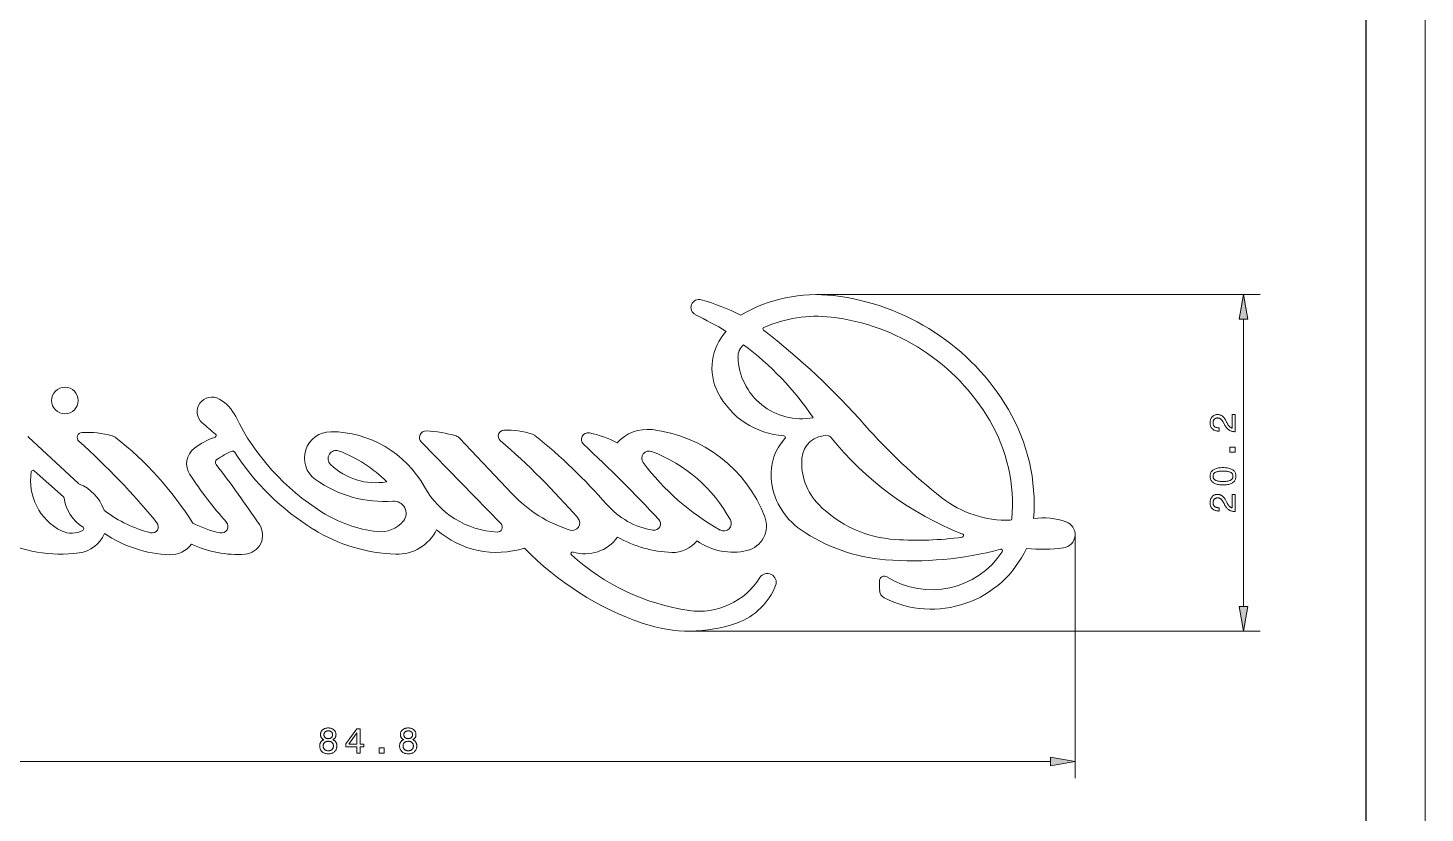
# Model space of a CAD drawing. Extents: x 0 to 594, y 0 to 575.
# Drawn here: x 426.4 to 594, y 203.4 to 297.7 of the extents above; entities that cross this region are included whole.
import ezdxf

# ---------------------------------------------------------------- set-up
doc = ezdxf.new("R2010")
doc.units = 0

msp = doc.modelspace()

# ---------------------------------------------------------------- linework, layer by layer
at = {"color": 7, "lineweight": 13}
for p, q in [((594, 0), (594, 420.04)), ((520.98, 265.66), (574.23, 265.66)), ((572.23, 228.21), (572.23, 262.7)), ((552.03, 236.86), (552.03, 207.62)), ((505.74, 225.26), (574.23, 225.26)), ((385.38, 209.62), (549.07, 209.62))]:
    msp.add_line(p, q, dxfattribs=at)
at = {"color": 7, "lineweight": 30}
msp.add_line((586.93, 7.07), (586.93, 412.97), dxfattribs=at)
at = {"color": 7, "lineweight": 13, "ltscale": 0.203661}
msp.add_line((432.45, 242.99), (426.47, 248.53), dxfattribs=at)
at = {"color": 7, "lineweight": 13, "ltscale": 0.22908}
msp.add_line((484.48, 241.75), (478.19, 248.41), dxfattribs=at)
at = {"color": 7, "lineweight": 13, "ltscale": 0.341343}
msp.add_line((483.14, 238.16), (473.6, 247.93), dxfattribs=at)
at = {"color": 7, "lineweight": 13, "ltscale": 0.118241}
msp.add_line((430.69, 241.39), (427.14, 244.52), dxfattribs=at)
at = {"color": 7, "lineweight": 13}
for points in [[(572.75, 262.7), (572.23, 265.66), (571.71, 262.7)], [(571.23, 249.2), (571.22, 249.2), (571.13, 249.2), (571.05, 249.21), (570.97, 249.22), (570.89, 249.23), (570.81, 249.25), (570.74, 249.27), (570.67, 249.3), (570.6, 249.33), (570.54, 249.37), (570.48, 249.41), (570.42, 249.45), (570.36, 249.5), (570.3, 249.56), (570.24, 249.62), (570.18, 249.7), (570.12, 249.77), (570.06, 249.86), (570, 249.95), (569.94, 250.05), (569.89, 250.15), (569.75, 250.41), (569.72, 250.45), (569.69, 250.49), (569.67, 250.53), (569.64, 250.57), (569.61, 250.61), (569.59, 250.64), (569.56, 250.67), (569.53, 250.69), (569.5, 250.72), (569.47, 250.74), (569.43, 250.76), (569.4, 250.78), (569.37, 250.8), (569.33, 250.81), (569.3, 250.82), (569.26, 250.83), (569.22, 250.84), (569.18, 250.84), (569.14, 250.85), (569.1, 250.85), (569.06, 250.85), (569.01, 250.84), (568.97, 250.83), (568.93, 250.82), (568.89, 250.81), (568.85, 250.79), (568.81, 250.77), (568.78, 250.74), (568.75, 250.71), (568.72, 250.68), (568.69, 250.65), (568.67, 250.61), (568.64, 250.58), (568.62, 250.54), (568.61, 250.49), (568.6, 250.45), (568.58, 250.4), (568.58, 250.35), (568.57, 250.3), (568.57, 250.25), (568.57, 250.19), (568.58, 250.14), (568.59, 250.09), (568.6, 250.05), (568.62, 250), (568.64, 249.96), (568.66, 249.92), (568.69, 249.88), (568.72, 249.85), (568.76, 249.82), (568.8, 249.79), (568.84, 249.76), (568.88, 249.74), (568.93, 249.72), (568.98, 249.7), (569.03, 249.69), (569.09, 249.67), (569.14, 249.67), (569.2, 249.66), (569.27, 249.66), (569.3, 249.66), (569.3, 249.27), (569.24, 249.27), (569.15, 249.27), (569.06, 249.28), (568.98, 249.29), (568.89, 249.31), (568.82, 249.34), (568.74, 249.37), (568.67, 249.4), (568.61, 249.44), (568.55, 249.49), (568.49, 249.54), (568.44, 249.59), (568.39, 249.65), (568.35, 249.72), (568.31, 249.78), (568.28, 249.86), (568.26, 249.93), (568.24, 250.01), (568.22, 250.09), (568.22, 250.18), (568.21, 250.27), (568.22, 250.36), (568.22, 250.44), (568.24, 250.52), (568.25, 250.6), (568.27, 250.67), (568.3, 250.74), (568.33, 250.81), (568.37, 250.87), (568.41, 250.93), (568.46, 250.99), (568.51, 251.04), (568.56, 251.08), (568.62, 251.12), (568.68, 251.16), (568.74, 251.19), (568.81, 251.21), (568.88, 251.23), (568.95, 251.25), (569.03, 251.26), (569.11, 251.26), (569.17, 251.26), (569.23, 251.25), (569.29, 251.24), (569.34, 251.23), (569.4, 251.22), (569.45, 251.2), (569.5, 251.18), (569.55, 251.16), (569.6, 251.13), (569.65, 251.1), (569.7, 251.06), (569.74, 251.03), (569.78, 250.99), (569.83, 250.94), (569.87, 250.9), (569.91, 250.85), (569.95, 250.79), (569.98, 250.73), (570.02, 250.67), (570.05, 250.61), (570.18, 250.36), (570.22, 250.29), (570.26, 250.22), (570.29, 250.16), (570.33, 250.1), (570.36, 250.05), (570.39, 250), (570.43, 249.95), (570.46, 249.91), (570.49, 249.87), (570.52, 249.84), (570.55, 249.81), (570.58, 249.78), (570.62, 249.75), (570.65, 249.73), (570.68, 249.71), (570.72, 249.69), (570.75, 249.67), (570.79, 249.66), (570.82, 249.64), (570.86, 249.63), (570.86, 251.26), (571.23, 251.26)], [(571.23, 246.76), (570.59, 246.76), (570.59, 247.35), (571.23, 247.35)], [(569.77, 242.81), (569.62, 242.82), (569.48, 242.83), (569.35, 242.84), (569.22, 242.86), (569.1, 242.88), (568.99, 242.91), (568.88, 242.95), (568.78, 242.98), (568.69, 243.03), (568.61, 243.08), (568.54, 243.14), (568.47, 243.2), (568.41, 243.26), (568.36, 243.33), (568.31, 243.41), (568.28, 243.49), (568.25, 243.57), (568.23, 243.66), (568.22, 243.76), (568.21, 243.85), (568.22, 243.95), (568.23, 244.05), (568.25, 244.14), (568.28, 244.22), (568.31, 244.3), (568.36, 244.38), (568.41, 244.45), (568.47, 244.51), (568.53, 244.57), (568.61, 244.63), (568.69, 244.68), (568.78, 244.72), (568.88, 244.76), (568.98, 244.8), (569.09, 244.83), (569.21, 244.85), (569.34, 244.87), (569.48, 244.88), (569.62, 244.89), (569.77, 244.89), (569.92, 244.89), (570.06, 244.88), (570.19, 244.87), (570.32, 244.85), (570.44, 244.83), (570.55, 244.8), (570.66, 244.76), (570.75, 244.72), (570.84, 244.68), (570.93, 244.63), (571, 244.57), (571.07, 244.51), (571.13, 244.45), (571.18, 244.38), (571.22, 244.3), (571.26, 244.22), (571.28, 244.14), (571.3, 244.05), (571.31, 243.95), (571.32, 243.85), (571.31, 243.76), (571.3, 243.66), (571.28, 243.57), (571.26, 243.49), (571.22, 243.41), (571.18, 243.33), (571.13, 243.26), (571.07, 243.2), (571, 243.14), (570.92, 243.08), (570.84, 243.03), (570.75, 242.98), (570.65, 242.95), (570.55, 242.91), (570.44, 242.88), (570.32, 242.86), (570.19, 242.84), (570.06, 242.83), (569.92, 242.82)], [(569.77, 243.23), (569.89, 243.23), (570, 243.23), (570.11, 243.24), (570.21, 243.25), (570.31, 243.27), (570.39, 243.28), (570.47, 243.3), (570.55, 243.33), (570.62, 243.35), (570.68, 243.38), (570.73, 243.41), (570.78, 243.45), (570.82, 243.49), (570.86, 243.53), (570.89, 243.57), (570.92, 243.62), (570.94, 243.68), (570.95, 243.73), (570.96, 243.79), (570.96, 243.85), (570.96, 243.92), (570.95, 243.98), (570.94, 244.03), (570.92, 244.09), (570.89, 244.13), (570.86, 244.18), (570.82, 244.22), (570.78, 244.26), (570.73, 244.3), (570.68, 244.33), (570.62, 244.36), (570.55, 244.38), (570.48, 244.4), (570.4, 244.42), (570.31, 244.44), (570.22, 244.45), (570.11, 244.46), (570.01, 244.47), (569.89, 244.47), (569.77, 244.48), (569.65, 244.47), (569.53, 244.47), (569.42, 244.46), (569.32, 244.45), (569.23, 244.44), (569.14, 244.42), (569.06, 244.4), (568.98, 244.38), (568.92, 244.36), (568.86, 244.33), (568.8, 244.3), (568.75, 244.26), (568.71, 244.22), (568.67, 244.18), (568.64, 244.13), (568.62, 244.09), (568.6, 244.03), (568.58, 243.98), (568.57, 243.92), (568.57, 243.85), (568.57, 243.79), (568.58, 243.73), (568.6, 243.68), (568.62, 243.62), (568.64, 243.57), (568.68, 243.53), (568.71, 243.49), (568.76, 243.45), (568.8, 243.41), (568.86, 243.38), (568.92, 243.35), (568.99, 243.33), (569.06, 243.3), (569.14, 243.28), (569.23, 243.27), (569.32, 243.25), (569.43, 243.24), (569.53, 243.23), (569.65, 243.23)], [(571.23, 239.6), (571.22, 239.6), (571.13, 239.61), (571.05, 239.61), (570.97, 239.62), (570.89, 239.64), (570.81, 239.66), (570.74, 239.68), (570.67, 239.71), (570.6, 239.74), (570.54, 239.77), (570.48, 239.81), (570.42, 239.86), (570.36, 239.91), (570.3, 239.96), (570.24, 240.03), (570.18, 240.1), (570.12, 240.18), (570.06, 240.26), (570, 240.35), (569.94, 240.45), (569.89, 240.56), (569.75, 240.81), (569.72, 240.86), (569.69, 240.9), (569.67, 240.94), (569.64, 240.98), (569.61, 241.01), (569.59, 241.04), (569.56, 241.07), (569.53, 241.1), (569.5, 241.13), (569.47, 241.15), (569.43, 241.17), (569.4, 241.19), (569.37, 241.2), (569.33, 241.21), (569.3, 241.23), (569.26, 241.24), (569.22, 241.24), (569.18, 241.25), (569.14, 241.25), (569.1, 241.25), (569.06, 241.25), (569.01, 241.25), (568.97, 241.24), (568.93, 241.23), (568.89, 241.21), (568.85, 241.19), (568.81, 241.17), (568.78, 241.15), (568.75, 241.12), (568.72, 241.09), (568.69, 241.06), (568.67, 241.02), (568.64, 240.98), (568.62, 240.94), (568.61, 240.9), (568.6, 240.85), (568.58, 240.81), (568.58, 240.76), (568.57, 240.71), (568.57, 240.65), (568.57, 240.6), (568.58, 240.55), (568.59, 240.5), (568.6, 240.45), (568.62, 240.41), (568.64, 240.37), (568.66, 240.33), (568.69, 240.29), (568.72, 240.26), (568.76, 240.22), (568.8, 240.19), (568.84, 240.17), (568.88, 240.14), (568.93, 240.12), (568.98, 240.11), (569.03, 240.09), (569.09, 240.08), (569.14, 240.07), (569.2, 240.07), (569.27, 240.07), (569.3, 240.07), (569.3, 239.67), (569.24, 239.67), (569.15, 239.68), (569.06, 239.68), (568.98, 239.7), (568.89, 239.72), (568.82, 239.74), (568.74, 239.77), (568.67, 239.81), (568.61, 239.85), (568.55, 239.89), (568.49, 239.94), (568.44, 240), (568.39, 240.06), (568.35, 240.12), (568.31, 240.19), (568.28, 240.26), (568.26, 240.34), (568.24, 240.42), (568.22, 240.5), (568.22, 240.58), (568.21, 240.68), (568.22, 240.76), (568.22, 240.85), (568.24, 240.93), (568.25, 241), (568.27, 241.08), (568.3, 241.15), (568.33, 241.21), (568.37, 241.27), (568.41, 241.33), (568.46, 241.39), (568.51, 241.44), (568.56, 241.49), (568.62, 241.53), (568.68, 241.57), (568.74, 241.6), (568.81, 241.62), (568.88, 241.64), (568.95, 241.65), (569.03, 241.66), (569.11, 241.66), (569.17, 241.66), (569.23, 241.66), (569.29, 241.65), (569.34, 241.64), (569.4, 241.62), (569.45, 241.61), (569.5, 241.59), (569.55, 241.56), (569.6, 241.53), (569.65, 241.5), (569.7, 241.47), (569.74, 241.43), (569.78, 241.39), (569.83, 241.35), (569.87, 241.3), (569.91, 241.25), (569.95, 241.2), (569.98, 241.14), (570.02, 241.08), (570.05, 241.01), (570.18, 240.76), (570.22, 240.69), (570.26, 240.63), (570.29, 240.56), (570.33, 240.51), (570.36, 240.45), (570.39, 240.4), (570.43, 240.36), (570.46, 240.31), (570.49, 240.28), (570.52, 240.24), (570.55, 240.21), (570.58, 240.19), (570.62, 240.16), (570.65, 240.14), (570.68, 240.11), (570.72, 240.09), (570.75, 240.08), (570.79, 240.06), (570.82, 240.05), (570.86, 240.04), (570.86, 241.66), (571.23, 241.66)], [(571.71, 228.21), (572.23, 225.26), (572.75, 228.21)], [(461.89, 212.23), (461.85, 212.25), (461.82, 212.27), (461.78, 212.29), (461.75, 212.32), (461.72, 212.34), (461.69, 212.37), (461.66, 212.39), (461.64, 212.42), (461.61, 212.45), (461.59, 212.48), (461.57, 212.51), (461.56, 212.55), (461.54, 212.58), (461.53, 212.62), (461.52, 212.65), (461.51, 212.69), (461.5, 212.73), (461.5, 212.78), (461.5, 212.82), (461.49, 212.86), (461.5, 212.93), (461.5, 213), (461.52, 213.06), (461.54, 213.12), (461.56, 213.18), (461.59, 213.23), (461.62, 213.28), (461.66, 213.33), (461.7, 213.38), (461.75, 213.42), (461.81, 213.46), (461.86, 213.5), (461.92, 213.53), (461.98, 213.56), (462.05, 213.58), (462.12, 213.6), (462.19, 213.62), (462.27, 213.63), (462.34, 213.64), (462.43, 213.64), (462.51, 213.64), (462.59, 213.63), (462.66, 213.62), (462.73, 213.6), (462.8, 213.58), (462.87, 213.56), (462.93, 213.53), (462.99, 213.5), (463.05, 213.46), (463.1, 213.42), (463.15, 213.38), (463.19, 213.33), (463.23, 213.28), (463.26, 213.23), (463.29, 213.18), (463.31, 213.12), (463.33, 213.06), (463.35, 213), (463.35, 212.93), (463.36, 212.86), (463.35, 212.82), (463.35, 212.78), (463.35, 212.73), (463.34, 212.69), (463.33, 212.65), (463.32, 212.61), (463.31, 212.58), (463.29, 212.54), (463.28, 212.51), (463.26, 212.48), (463.24, 212.45), (463.22, 212.42), (463.19, 212.39), (463.16, 212.36), (463.14, 212.34), (463.11, 212.32), (463.07, 212.29), (463.04, 212.27), (463, 212.25), (462.96, 212.23), (463.01, 212.21), (463.06, 212.19), (463.1, 212.17), (463.14, 212.14), (463.18, 212.12), (463.21, 212.09), (463.25, 212.06), (463.28, 212.02), (463.31, 211.99), (463.33, 211.95), (463.36, 211.91), (463.38, 211.87), (463.4, 211.83), (463.41, 211.78), (463.43, 211.74), (463.44, 211.69), (463.45, 211.64), (463.45, 211.59), (463.46, 211.53), (463.46, 211.48), (463.46, 211.39), (463.45, 211.31), (463.43, 211.24), (463.41, 211.16), (463.39, 211.09), (463.36, 211.02), (463.32, 210.96), (463.28, 210.9), (463.23, 210.84), (463.18, 210.79), (463.12, 210.74), (463.06, 210.7), (462.99, 210.66), (462.92, 210.62), (462.85, 210.6), (462.77, 210.57), (462.69, 210.56), (462.61, 210.54), (462.52, 210.53), (462.43, 210.53), (462.33, 210.53), (462.24, 210.54), (462.16, 210.56), (462.08, 210.57), (462, 210.6), (461.93, 210.62), (461.86, 210.66), (461.79, 210.7), (461.73, 210.74), (461.67, 210.79), (461.62, 210.84), (461.57, 210.9), (461.53, 210.96), (461.5, 211.02), (461.46, 211.09), (461.44, 211.16), (461.42, 211.24), (461.41, 211.31), (461.4, 211.39), (461.4, 211.48), (461.4, 211.53), (461.4, 211.59), (461.41, 211.64), (461.42, 211.69), (461.43, 211.74), (461.44, 211.78), (461.46, 211.83), (461.48, 211.87), (461.5, 211.91), (461.52, 211.95), (461.55, 211.99), (461.58, 212.02), (461.61, 212.06), (461.64, 212.09), (461.68, 212.12), (461.71, 212.14), (461.75, 212.17), (461.8, 212.19), (461.84, 212.21)], [(461.91, 212.83), (461.91, 212.79), (461.91, 212.75), (461.92, 212.71), (461.93, 212.67), (461.94, 212.64), (461.96, 212.6), (461.97, 212.57), (462, 212.54), (462.02, 212.51), (462.05, 212.48), (462.08, 212.46), (462.11, 212.44), (462.14, 212.42), (462.18, 212.4), (462.21, 212.39), (462.25, 212.37), (462.29, 212.37), (462.34, 212.36), (462.38, 212.36), (462.43, 212.35), (462.47, 212.36), (462.52, 212.36), (462.56, 212.37), (462.6, 212.37), (462.64, 212.39), (462.68, 212.4), (462.71, 212.42), (462.75, 212.44), (462.78, 212.46), (462.81, 212.48), (462.83, 212.51), (462.86, 212.54), (462.88, 212.57), (462.9, 212.6), (462.91, 212.64), (462.93, 212.67), (462.94, 212.71), (462.94, 212.75), (462.95, 212.79), (462.95, 212.83), (462.95, 212.87), (462.94, 212.91), (462.94, 212.95), (462.93, 212.99), (462.91, 213.02), (462.9, 213.06), (462.88, 213.09), (462.86, 213.12), (462.84, 213.14), (462.81, 213.17), (462.78, 213.19), (462.75, 213.21), (462.72, 213.23), (462.68, 213.25), (462.64, 213.26), (462.6, 213.27), (462.56, 213.28), (462.52, 213.29), (462.47, 213.29), (462.43, 213.29), (462.38, 213.29), (462.33, 213.29), (462.29, 213.28), (462.25, 213.27), (462.21, 213.26), (462.17, 213.25), (462.14, 213.23), (462.1, 213.21), (462.07, 213.19), (462.04, 213.17), (462.02, 213.14), (461.99, 213.12), (461.97, 213.09), (461.96, 213.06), (461.94, 213.02), (461.93, 212.99), (461.92, 212.95), (461.91, 212.91), (461.91, 212.87)], [(465.86, 210.62), (465.86, 211.36), (464.54, 211.36), (464.54, 211.74), (465.86, 213.55), (466.25, 213.55), (466.25, 211.71), (466.68, 211.71), (466.68, 211.36), (466.25, 211.36), (466.25, 210.62)], [(464.91, 211.71), (465.86, 211.71), (465.86, 213.05)], [(471.48, 212.23), (471.45, 212.25), (471.41, 212.27), (471.38, 212.29), (471.34, 212.32), (471.31, 212.34), (471.28, 212.37), (471.26, 212.39), (471.23, 212.42), (471.21, 212.45), (471.19, 212.48), (471.17, 212.51), (471.15, 212.55), (471.14, 212.58), (471.12, 212.62), (471.11, 212.65), (471.1, 212.69), (471.1, 212.73), (471.09, 212.78), (471.09, 212.82), (471.09, 212.86), (471.09, 212.93), (471.1, 213), (471.11, 213.06), (471.13, 213.12), (471.15, 213.18), (471.18, 213.23), (471.22, 213.28), (471.25, 213.33), (471.3, 213.38), (471.35, 213.42), (471.4, 213.46), (471.46, 213.5), (471.52, 213.53), (471.58, 213.56), (471.64, 213.58), (471.71, 213.6), (471.79, 213.62), (471.86, 213.63), (471.94, 213.64), (472.02, 213.64), (472.1, 213.64), (472.18, 213.63), (472.26, 213.62), (472.33, 213.6), (472.4, 213.58), (472.46, 213.56), (472.53, 213.53), (472.59, 213.5), (472.64, 213.46), (472.69, 213.42), (472.74, 213.38), (472.79, 213.33), (472.82, 213.28), (472.86, 213.23), (472.89, 213.18), (472.91, 213.12), (472.93, 213.06), (472.94, 213), (472.95, 212.93), (472.95, 212.86), (472.95, 212.82), (472.95, 212.78), (472.94, 212.73), (472.93, 212.69), (472.93, 212.65), (472.92, 212.61), (472.9, 212.58), (472.89, 212.54), (472.87, 212.51), (472.85, 212.48), (472.83, 212.45), (472.81, 212.42), (472.79, 212.39), (472.76, 212.36), (472.73, 212.34), (472.7, 212.32), (472.67, 212.29), (472.63, 212.27), (472.59, 212.25), (472.56, 212.23), (472.6, 212.21), (472.65, 212.19), (472.69, 212.17), (472.73, 212.14), (472.77, 212.12), (472.81, 212.09), (472.84, 212.06), (472.87, 212.02), (472.9, 211.99), (472.93, 211.95), (472.95, 211.91), (472.97, 211.87), (472.99, 211.83), (473.01, 211.78), (473.02, 211.74), (473.03, 211.69), (473.04, 211.64), (473.05, 211.59), (473.05, 211.53), (473.05, 211.48), (473.05, 211.39), (473.04, 211.31), (473.03, 211.24), (473.01, 211.16), (472.98, 211.09), (472.95, 211.02), (472.92, 210.96), (472.87, 210.9), (472.83, 210.84), (472.77, 210.79), (472.72, 210.74), (472.65, 210.7), (472.59, 210.66), (472.52, 210.62), (472.45, 210.6), (472.37, 210.57), (472.29, 210.56), (472.2, 210.54), (472.11, 210.53), (472.02, 210.53), (471.93, 210.53), (471.84, 210.54), (471.75, 210.56), (471.67, 210.57), (471.6, 210.6), (471.52, 210.62), (471.45, 210.66), (471.39, 210.7), (471.33, 210.74), (471.27, 210.79), (471.21, 210.84), (471.17, 210.9), (471.13, 210.96), (471.09, 211.02), (471.06, 211.09), (471.03, 211.16), (471.01, 211.24), (471, 211.31), (470.99, 211.39), (470.99, 211.48), (470.99, 211.53), (470.99, 211.59), (471, 211.64), (471.01, 211.69), (471.02, 211.74), (471.03, 211.78), (471.05, 211.83), (471.07, 211.87), (471.09, 211.91), (471.11, 211.95), (471.14, 211.99), (471.17, 212.02), (471.2, 212.06), (471.23, 212.09), (471.27, 212.12), (471.31, 212.14), (471.35, 212.17), (471.39, 212.19), (471.44, 212.21)], [(471.5, 212.83), (471.5, 212.79), (471.51, 212.75), (471.51, 212.71), (471.52, 212.67), (471.54, 212.64), (471.55, 212.6), (471.57, 212.57), (471.59, 212.54), (471.61, 212.51), (471.64, 212.48), (471.67, 212.46), (471.7, 212.44), (471.74, 212.42), (471.77, 212.4), (471.81, 212.39), (471.85, 212.37), (471.89, 212.37), (471.93, 212.36), (471.97, 212.36), (472.02, 212.35), (472.07, 212.36), (472.11, 212.36), (472.15, 212.37), (472.2, 212.37), (472.23, 212.39), (472.27, 212.4), (472.31, 212.42), (472.34, 212.44), (472.37, 212.46), (472.4, 212.48), (472.43, 212.51), (472.45, 212.54), (472.47, 212.57), (472.49, 212.6), (472.51, 212.64), (472.52, 212.67), (472.53, 212.71), (472.54, 212.75), (472.54, 212.79), (472.54, 212.83), (472.54, 212.87), (472.54, 212.91), (472.53, 212.95), (472.52, 212.99), (472.51, 213.02), (472.49, 213.06), (472.48, 213.09), (472.45, 213.12), (472.43, 213.14), (472.4, 213.17), (472.38, 213.19), (472.34, 213.21), (472.31, 213.23), (472.28, 213.25), (472.24, 213.26), (472.2, 213.27), (472.16, 213.28), (472.11, 213.29), (472.07, 213.29), (472.02, 213.29), (471.97, 213.29), (471.93, 213.29), (471.88, 213.28), (471.84, 213.27), (471.8, 213.26), (471.77, 213.25), (471.73, 213.23), (471.7, 213.21), (471.67, 213.19), (471.64, 213.17), (471.61, 213.14), (471.59, 213.12), (471.57, 213.09), (471.55, 213.06), (471.53, 213.02), (471.52, 212.99), (471.51, 212.95), (471.51, 212.91), (471.5, 212.87)], [(461.81, 211.49), (461.81, 211.43), (461.82, 211.38), (461.83, 211.33), (461.84, 211.29), (461.85, 211.24), (461.87, 211.2), (461.89, 211.16), (461.92, 211.12), (461.94, 211.09), (461.98, 211.05), (462.01, 211.02), (462.05, 211), (462.09, 210.97), (462.13, 210.95), (462.17, 210.93), (462.22, 210.92), (462.27, 210.91), (462.32, 210.9), (462.37, 210.9), (462.43, 210.89), (462.48, 210.9), (462.54, 210.9), (462.59, 210.91), (462.64, 210.92), (462.68, 210.93), (462.73, 210.95), (462.77, 210.97), (462.81, 211), (462.84, 211.02), (462.88, 211.05), (462.91, 211.09), (462.94, 211.12), (462.96, 211.16), (462.98, 211.2), (463, 211.24), (463.02, 211.29), (463.03, 211.33), (463.04, 211.38), (463.04, 211.43), (463.04, 211.49), (463.04, 211.54), (463.04, 211.59), (463.03, 211.63), (463.02, 211.67), (463, 211.72), (462.98, 211.76), (462.96, 211.79), (462.94, 211.83), (462.91, 211.86), (462.88, 211.89), (462.85, 211.92), (462.81, 211.94), (462.77, 211.97), (462.73, 211.99), (462.68, 212), (462.64, 212.02), (462.59, 212.03), (462.54, 212.03), (462.48, 212.04), (462.43, 212.04), (462.37, 212.04), (462.32, 212.03), (462.26, 212.03), (462.22, 212.02), (462.17, 212), (462.13, 211.99), (462.08, 211.97), (462.05, 211.94), (462.01, 211.92), (461.97, 211.89), (461.94, 211.86), (461.92, 211.83), (461.89, 211.79), (461.87, 211.76), (461.85, 211.72), (461.84, 211.67), (461.83, 211.63), (461.82, 211.59), (461.81, 211.54)], [(468.53, 210.62), (468.53, 211.26), (469.12, 211.26), (469.12, 210.62)], [(471.4, 211.49), (471.41, 211.43), (471.41, 211.38), (471.42, 211.33), (471.43, 211.29), (471.45, 211.24), (471.46, 211.2), (471.49, 211.16), (471.51, 211.12), (471.54, 211.09), (471.57, 211.05), (471.6, 211.02), (471.64, 211), (471.68, 210.97), (471.72, 210.95), (471.77, 210.93), (471.81, 210.92), (471.86, 210.91), (471.91, 210.9), (471.96, 210.9), (472.02, 210.89), (472.08, 210.9), (472.13, 210.9), (472.18, 210.91), (472.23, 210.92), (472.28, 210.93), (472.32, 210.95), (472.36, 210.97), (472.4, 211), (472.44, 211.02), (472.47, 211.05), (472.5, 211.09), (472.53, 211.12), (472.56, 211.16), (472.58, 211.2), (472.6, 211.24), (472.61, 211.29), (472.62, 211.33), (472.63, 211.38), (472.64, 211.43), (472.64, 211.49), (472.64, 211.54), (472.63, 211.59), (472.62, 211.63), (472.61, 211.67), (472.6, 211.72), (472.58, 211.76), (472.56, 211.79), (472.53, 211.83), (472.5, 211.86), (472.47, 211.89), (472.44, 211.92), (472.4, 211.94), (472.36, 211.97), (472.32, 211.99), (472.28, 212), (472.23, 212.02), (472.18, 212.03), (472.13, 212.03), (472.08, 212.04), (472.02, 212.04), (471.96, 212.04), (471.91, 212.03), (471.86, 212.03), (471.81, 212.02), (471.76, 212), (471.72, 211.99), (471.68, 211.97), (471.64, 211.94), (471.6, 211.92), (471.57, 211.89), (471.54, 211.86), (471.51, 211.83), (471.49, 211.79), (471.46, 211.76), (471.45, 211.72), (471.43, 211.67), (471.42, 211.63), (471.41, 211.59), (471.41, 211.54)], [(549.07, 209.1), (552.03, 209.62), (549.07, 210.14)]]:
    msp.add_lwpolyline(points, close=True, dxfattribs=at)
msp.add_circle((430.84, 252.94), 1.6, dxfattribs=at)
for centre, radius, start, end in [((506.9, 264.11), 0.963, 73.7142, 243.6642), ((498.89, 236.68), 29.54, 63.8615, 73.7142), ((520.98, 247.65), 18, 83.3704, 120.2625), ((519.81, 237.65), 28.07, 30.4067, 83.3704), ((479.48, 208.72), 60.84, 59.6942, 63.6642), ((514.77, 261.53), 0.2, 114.0784, 232.3427), ((520.98, 247.65), 15.4, 83.3704, 114.0784), ((519.81, 237.65), 25.47, 30.4067, 83.3704), ((514.97, 256.85), 6.51, 137.3756, 206.8826), ((461.48, 192.48), 87.03, 41.3697, 52.3427), ((513.52, 258.18), 1.94, 131.6036, 181.8874), ((519.2, 258.37), 7.62, 181.8874, 280.5286), ((490.75, 230.75), 36, 34.0066, 53.3498), ((448.47, 251.6), 1.76, 59.7151, 228.9311), ((446.85, 248.81), 4.99, 26.1389, 59.7151), ((517.66, 258.21), 9.51, 206.8826, 266.5152), ((524.65, 240.49), 22.46, 355.624, 30.4067), ((547.51, 365.25), 152.51, 228.9311, 229.7256), ((476.62, 263.42), 28.17, 206.1389, 237.9497), ((578.44, 295.48), 68.82, 221.3697, 231.9587), ((524.65, 240.49), 19.86, 354.9687, 30.4067), ((426.75, 248.82), 0.4, 211.5524, 227.2037), ((432.92, 248.51), 0.6, 92.4045, 228.0875), ((373.6, 182.42), 88.21, 39.2795, 48.0875), ((433.4, 237.09), 12.03, 74.946, 92.4045), ((436.27, 247.74), 1, 52.0408, 74.946), ((412.15, 216.82), 40.21, 32.1723, 52.0408), ((452.01, 239.72), 9.38, 109.6436, 126.8747), ((448.79, 248.74), 0.2, 289.6436, 49.7256), ((462.73, 246.03), 3.16, 89.7601, 234.2368), ((462.69, 236.28), 12.92, 29.1749, 89.7601), ((474.17, 248.49), 0.8, 87.5316, 224.3358), ((473.58, 234.85), 14.45, 73.2097, 87.5316), ((477.47, 247.73), 1, 43.3176, 73.2097), ((483.52, 248.67), 0.7, 92.1647, 229.1489), ((423.19, 178.91), 91.53, 40.8848, 49.1489), ((483.87, 239.43), 9.95, 72.1854, 92.1647), ((486.61, 247.95), 1, 51.468, 72.1854), ((446.82, 197.99), 64.86, 40.9131, 51.468), ((493.6, 248.27), 0.8, 78.2338, 226.992), ((491.19, 236.71), 12.61, 62.1294, 78.2338), ((500.72, 244.6), 4.88, 83.3535, 138.1577), ((499.37, 233.03), 16.53, 21.0971, 83.3535), ((521.9, 244.07), 6.36, 137.4285, 184.0592), ((517.07, 248.51), 0.2, 317.4285, 86.5152), ((522.19, 245.77), 2.96, 86.0098, 175.4896), ((522.37, 248.32), 0.4, 38.8338, 86.0098), ((552.58, 272.64), 38.39, 218.8338, 248.518), ((447.79, 245.34), 2.35, 126.8747, 213.5256), ((454.43, 238.27), 9.29, 112.2462, 125.354), ((450.99, 246.68), 0.2, 32.8663, 112.2462), ((476.58, 263.21), 30.26, 212.8663, 238.2502), ((463.38, 245.97), 0.971, 69.3992, 225.6342), ((458.11, 231.93), 15.97, 44.8109, 69.3992), ((365.67, 111.12), 186.75, 43.078, 46.992), ((500.92, 246.01), 0.869, 69.3072, 216.7359), ((494.85, 229.96), 18.03, 28.7036, 69.3072), ((449.29, 245.52), 0.4, 125.354, 217.5591), ((336.46, 158.76), 141.93, 33.9613, 37.5591), ((468.11, 250.8), 7.73, 225.6342, 279.8807), ((523.86, 263.13), 29.5, 216.7359, 240.7358), ((526.34, 245.44), 7.12, 175.4896, 224.5523), ((433.44, 243.31), 6.72, 170.5995, 243.5519), ((427.01, 244.37), 0.2, 48.6223, 170.5995), ((488.93, 272.59), 51.69, 213.5256, 221.4838), ((469.12, 254.91), 14.09, 234.2368, 274.3587), ((523.74, 244.2), 8.2, 184.0592, 235.494), ((430.55, 241.24), 0.2, 7.293, 48.6223), ((432.72, 243.29), 0.4, 227.2037, 248.0269), ((430.63, 238.11), 5.18, 19.8478, 68.0269), ((483.24, 247.75), 10.62, 209.175, 266.949), ((496.23, 252.83), 16.16, 223.3177, 252.8181), ((435.65, 241.9), 4.94, 187.293, 237.8137), ((435.89, 240.01), 0.4, 199.8478, 233.186), ((444.97, 252.14), 15.56, 233.186, 255.6656), ((470.31, 239.4), 1.46, 320.5156, 94.3587), ((502.9, 246.59), 9.34, 220.9131, 260.644), ((531.34, 250.36), 14.13, 224.5523, 266.3587), ((543.91, 251.34), 12.78, 231.9587, 271.5015), ((441.3, 237.79), 0.745, 255.6656, 39.2795), ((451.79, 248.75), 11.92, 241.9351, 258.725), ((449.61, 237.83), 0.787, 258.725, 41.4838), ((452.28, 236.77), 2.28, 274.0124, 33.9613), ((470.17, 253.13), 16.03, 237.9497, 263.2453), ((468.7, 240.72), 3.53, 263.2453, 320.5156), ((482.71, 237.74), 0.6, 266.949, 44.3358), ((491.72, 238.24), 0.883, 252.8181, 40.8848), ((501.51, 238.14), 0.779, 260.644, 43.078), ((509.88, 238.19), 0.898, 240.7358, 28.7036), ((511.96, 237.89), 3.04, 283.2786, 21.0971), ((544.24, 238.77), 0.2, 271.5015, 354.9687), ((548.13, 230.18), 8.67, 71.1448, 97.203), ((550.41, 236.86), 1.61, 278.056, 71.1448), ((431.65, 239.72), 2.71, 243.5519, 300.1443), ((432.07, 238.41), 3.79, 277.0949, 337.6939), ((432.91, 237.55), 0.2, 300.1443, 57.8137), ((443.97, 249.52), 15.1, 236.2481, 267.7124), ((471.17, 254.47), 19.98, 238.2502, 268.2227), ((470.71, 239.77), 5.27, 268.2227, 333.6462), ((482.64, 245.63), 10.92, 228.6729, 287.7174), ((493.22, 239.37), 4.83, 252.771, 324.1716), ((504.12, 248.79), 14.09, 240.317, 268.0215), ((530.92, 254.65), 20.88, 235.494, 265.4806), ((533.04, 277.14), 40.97, 266.3587, 277.6205), ((538.45, 236.74), 0.2, 277.6205, 68.518), ((430.37, 252.05), 17.54, 244.0185, 277.0949), ((443.49, 237.56), 3.13, 267.7124, 323.7509), ((451.55, 247.29), 12.83, 244.4627, 274.0124), ((511.95, 260.39), 36.17, 224.09, 251.0725), ((491.73, 234.57), 0.2, 72.771, 227.5688), ((503.76, 238.45), 3.75, 268.0215, 321.1097), ((510.96, 242.13), 7.4, 234.6835, 283.2786), ((534.79, 240.44), 12.54, 243.1505, 335.2149), ((532.5, 274.7), 41, 265.4806, 284.9356), ((534.82, 240.38), 10.15, 238.062, 326.5468), ((543.12, 234.9), 0.2, 326.5468, 104.9356), ((548.12, 253.08), 18, 263.7946, 278.056), ((509.52, 254.02), 26.56, 227.5688, 261.7447), ((506.93, 236.22), 8.57, 261.7447, 328.0037), ((515.1, 231.12), 1.06, 338.7739, 148.0037), ((529.14, 231.26), 0.6, 58.062, 179.8489), ((508.89, 233.53), 7.72, 289.7829, 338.7739), ((545.88, 231.22), 17.34, 179.8489, 183.7605), ((529.57, 230.15), 1, 183.7605, 243.1505), ((505.74, 242.29), 17.03, 251.0725, 289.7829)]:
    msp.add_arc(centre, radius, start, end, dxfattribs=at)
for points in [[(572.75, 262.7), (572.23, 265.66), (572.75, 262.7), (571.71, 262.7)], [(571.71, 228.21), (572.23, 225.26), (571.71, 228.21), (572.75, 228.21)], [(549.07, 209.1), (552.03, 209.62), (549.07, 209.1), (549.07, 210.14)]]:
    msp.add_solid(points, dxfattribs=at)

doc.saveas('drawing.dxf')
